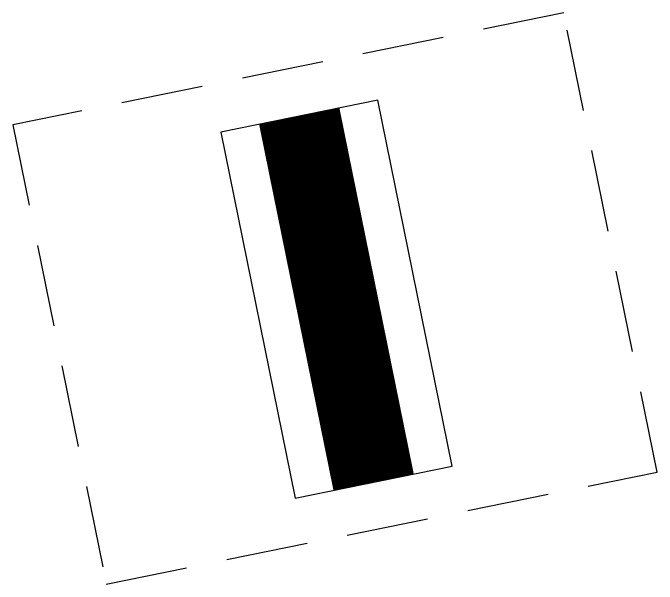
# Model space of a CAD drawing. Extents: x 8646 to 18206, y -17605 to -192.
# Drawn here: x 11248.211 to 11250.961, y -8860.376 to -8857.938 of the extents above; entities that cross this region are included whole.
import ezdxf

# ---------------------------------------------------------------- set-up
doc = ezdxf.new("R2010")
doc.units = 0
doc.linetypes.add('DASHED', pattern=[0.75, 0.5, -0.25])
doc.linetypes.add('LINK_СТАВРОПОЛЬСКАЯ_П_УСЛО', pattern=[0])
doc.layers.add('ДВ_ГП_П_МАФ', color=20, linetype='CONTINUOUS')
doc.layers.add('ДВ_ГП_П_СТЕЛА', color=11, linetype='CONTINUOUS')

# ---------------------------------------------------------------- blocks, each defined once
blk = doc.blocks.new('*U720')
at = {"layer": 'ДВ_ГП_П_МАФ', "color": 7, "linetype": 'DASHED', "ltscale": 0.35}
blk.add_lwpolyline([(0.6027, -0.502), (0.6027, 0.498), (-0.5973, 0.498), (-0.5973, -0.502)], close=True, dxfattribs=at)
at = {"layer": 'ДВ_ГП_П_МАФ', "linetype": 'LINK_СТАВРОПОЛЬСКАЯ_П_УСЛО', "const_width": 0.175}
blk.add_lwpolyline([(0, -0.3984), (0, 0.3984)], dxfattribs=at)
at = {"layer": 'ДВ_ГП_П_МАФ', "ltscale": 0.2}
blk.add_lwpolyline([(0.1709, -0.3984), (0.1709, 0.3984), (-0.1709, 0.3984), (-0.1709, -0.3984)], close=True, dxfattribs=at)

msp = doc.modelspace()

# ---------------------------------------------------------------- block references
at = {"layer": 'ДВ_ГП_П_СТЕЛА', "linetype": 'CONTINUOUS', "xscale": 2, "yscale": 2, "zscale": 2, "rotation": 191.4863743135236}
msp.add_blockref('*U720', (11249.5919, -8859.1594), dxfattribs=at)

doc.saveas('drawing.dxf')
